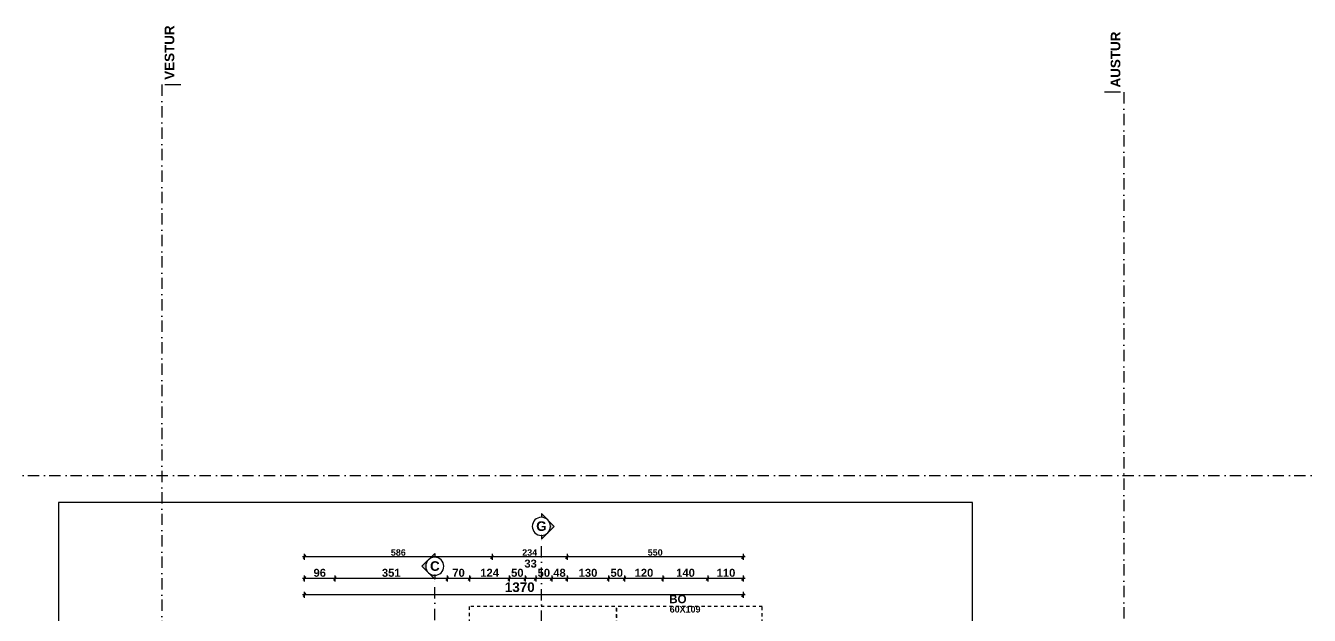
# Model space of a CAD drawing. Header units: millimetres. Extents: x -242231 to 419123, y -2399 to 525285.
# Drawn here: x -165952 to -125862, y 96973 to 115397 of the extents above; entities that cross this region are included whole.
import ezdxf

# ---------------------------------------------------------------- set-up
doc = ezdxf.new("R2010")
doc.units = ezdxf.units.MM
doc.linetypes.add('Dot & Dashed', pattern=[670.277762, 352.777767, -176.388884, 0, -141.111112])
doc.linetypes.add('Short dashed', pattern=[200, 100, -100])
doc.styles.add('GENERATED_STYLE_1', font='swissb.ttf')
doc.styles.add('GENERATED_STYLE_3', font='swissb.ttf')

msp = doc.modelspace()

# ---------------------------------------------------------------- hatches: boundary and pattern name
at = {"linetype": 'Continuous'}
for points in [[(-149847.16, 100036.26, -1), (-149847.16, 99470.575), (-149847.16, 99353.418), (-149447.16, 99753.418), (-149847.16, 100153.418)], [(-153175.806, 98788.875, 1), (-153175.806, 98223.189), (-153175.806, 98106.032), (-153575.806, 98506.032), (-153175.806, 98906.032)]]:
    msp.add_hatch(color=256, dxfattribs=at).paths.add_polyline_path(points, flags=0)

# ---------------------------------------------------------------- linework, layer by layer
at = {"linetype": 'Dot & Dashed'}
for p, q in [((-161705.178, 113556.096), (-161705.178, 60582.164)), ((-131657.858, 113315.306), (-131657.858, 60461.769)), ((-188011.291, 101343.668), (-117339.249, 101343.668)), ((-149847.16, 77328.26), (-149847.16, 99353.418)), ((-153175.806, 77385.176), (-153175.806, 98106.032))]:
    msp.add_line(p, q, dxfattribs=at)
at = {"linetype": 'Continuous'}
for p, q in [((-161605.178, 113556.096), (-161105.178, 113556.096)), ((-131757.858, 113315.306), (-132257.858, 113315.306)), ((-149447.16, 99753.418), (-149847.16, 100153.418)), ((-149847.16, 100153.418), (-149847.16, 100036.26)), ((-149847.16, 99353.418), (-149447.16, 99753.418)), ((-149847.16, 99470.575), (-149847.16, 99353.418)), ((-157249.988, 98797.514), (-157311.113, 98797.514)), ((-157213.903, 98860.014), (-157286.072, 98735.014)), ((-157249.988, 98891.264), (-157249.988, 98703.764)), ((-151387.494, 98797.514), (-157249.988, 98797.514)), ((-153575.806, 98506.032), (-153175.806, 98906.032)), ((-153175.806, 98906.032), (-153175.806, 98788.875)), ((-151423.579, 98735.014), (-151351.41, 98860.014)), ((-151423.579, 98735.014), (-151351.41, 98860.014)), ((-151387.494, 98891.264), (-151387.494, 98703.764)), ((-149043.948, 98797.514), (-151387.494, 98797.514)), ((-149043.948, 98797.514), (-151387.494, 98797.514)), ((-149080.032, 98735.014), (-149007.863, 98860.014)), ((-149080.032, 98735.014), (-149007.863, 98860.014)), ((-149043.948, 98891.264), (-149043.948, 98703.764)), ((-143547.142, 98797.514), (-149043.948, 98797.514)), ((-143547.142, 98797.514), (-149043.948, 98797.514)), ((-143583.226, 98735.014), (-143511.057, 98860.014)), ((-143547.142, 98891.264), (-143547.142, 98703.764)), ((-143486.017, 98797.514), (-143547.142, 98797.514)), ((-157249.988, 98221.438), (-157249.988, 98033.938)), ((-156294.512, 98221.438), (-156294.512, 98033.938)), ((-153175.806, 98106.032), (-153575.806, 98506.032)), ((-153175.806, 98223.189), (-153175.806, 98106.032)), ((-152786.535, 98221.438), (-152786.535, 98033.938)), ((-152086.535, 98221.438), (-152086.535, 98033.938)), ((-150850.662, 98221.438), (-150850.662, 98033.938)), ((-150350.662, 98221.438), (-150350.662, 98033.938)), ((-150022.706, 98221.438), (-150022.706, 98033.938)), ((-149522.706, 98221.438), (-149522.706, 98033.938)), ((-149043.948, 98221.438), (-149043.948, 98033.938)), ((-147746.133, 98221.438), (-147746.133, 98033.938)), ((-147246.133, 98221.438), (-147246.133, 98033.938)), ((-146049.094, 98221.438), (-146049.094, 98033.938)), ((-144649.383, 98221.438), (-144649.383, 98033.938)), ((-143547.142, 98221.438), (-143547.142, 98033.938)), ((-157249.988, 98127.688), (-157311.113, 98127.688)), ((-157213.903, 98190.188), (-157286.072, 98065.188)), ((-156294.512, 98127.688), (-157249.988, 98127.688)), ((-156330.596, 98065.188), (-156258.427, 98190.188)), ((-156330.596, 98065.188), (-156258.427, 98190.188)), ((-152786.535, 98127.688), (-156294.512, 98127.688)), ((-152786.535, 98127.688), (-156294.512, 98127.688)), ((-152786.535, 98127.688), (-156294.512, 98127.688)), ((-152822.619, 98065.188), (-152750.45, 98190.188)), ((-152822.619, 98065.188), (-152750.45, 98190.188)), ((-152086.535, 98127.688), (-152786.535, 98127.688)), ((-152122.619, 98065.188), (-152050.45, 98190.188)), ((-152122.619, 98065.188), (-152050.45, 98190.188)), ((-150850.662, 98127.688), (-152086.535, 98127.688)), ((-150850.662, 98127.688), (-152086.535, 98127.688)), ((-150886.747, 98065.188), (-150814.578, 98190.188)), ((-150886.747, 98065.188), (-150814.578, 98190.188)), ((-150350.662, 98127.688), (-150850.662, 98127.688)), ((-150350.662, 98127.688), (-150850.662, 98127.688)), ((-150386.747, 98065.188), (-150314.578, 98190.188)), ((-150386.747, 98065.188), (-150314.578, 98190.188)), ((-150022.706, 98127.688), (-150350.662, 98127.688)), ((-150022.706, 98127.688), (-150350.662, 98127.688)), ((-150022.706, 98127.688), (-150350.662, 98127.688)), ((-150058.791, 98065.188), (-149986.622, 98190.188)), ((-150058.791, 98065.188), (-149986.622, 98190.188)), ((-149522.706, 98127.688), (-150022.706, 98127.688)), ((-149522.706, 98127.688), (-150022.706, 98127.688)), ((-149558.791, 98065.188), (-149486.622, 98190.188)), ((-149558.791, 98065.188), (-149486.622, 98190.188)), ((-149043.948, 98127.688), (-149522.706, 98127.688)), ((-149080.032, 98065.188), (-149007.863, 98190.188)), ((-149080.032, 98065.188), (-149007.863, 98190.188)), ((-147746.133, 98127.688), (-149043.948, 98127.688)), ((-147746.133, 98127.688), (-149043.948, 98127.688)), ((-147782.218, 98065.188), (-147710.049, 98190.188)), ((-147782.218, 98065.188), (-147710.049, 98190.188)), ((-147246.133, 98127.688), (-147746.133, 98127.688)), ((-147246.133, 98127.688), (-147746.133, 98127.688)), ((-147282.218, 98065.188), (-147210.049, 98190.188)), ((-147282.218, 98065.188), (-147210.049, 98190.188)), ((-146049.094, 98127.688), (-147246.133, 98127.688)), ((-146049.094, 98127.688), (-147246.133, 98127.688)), ((-146085.178, 98065.188), (-146013.009, 98190.188)), ((-146085.178, 98065.188), (-146013.009, 98190.188)), ((-144649.383, 98127.688), (-146049.094, 98127.688)), ((-144649.383, 98127.688), (-146049.094, 98127.688)), ((-144685.468, 98065.188), (-144613.299, 98190.188)), ((-144685.468, 98065.188), (-144613.299, 98190.188)), ((-143547.142, 98127.688), (-144649.383, 98127.688)), ((-143547.142, 98127.688), (-144649.383, 98127.688)), ((-143583.226, 98065.188), (-143511.057, 98190.188)), ((-143486.017, 98127.688), (-143547.142, 98127.688)), ((-157249.988, 97609.551), (-157311.113, 97609.551)), ((-157213.903, 97672.051), (-157286.072, 97547.051)), ((-157249.988, 97703.301), (-157249.988, 97515.801)), ((-143547.142, 97609.551), (-157249.988, 97609.551)), ((-143583.226, 97547.051), (-143511.057, 97672.051)), ((-143547.142, 97703.301), (-143547.142, 97515.801)), ((-143486.017, 97609.551), (-143547.142, 97609.551))]:
    msp.add_line(p, q, dxfattribs=at)
at = {"linetype": 'Continuous', "flags": 128}
msp.add_lwpolyline([(-136383.756, 80286.7), (-136383.756, 100501.68), (-164927.578, 100501.68), (-164927.578, 81944.39)], dxfattribs=at)
at = {"linetype": 'Short dashed', "flags": 128}
for points in [[(-152104.774, 97247.998), (-152104.774, 93073.391), (-148628.75, 89611.577), (-152135.399, 86119.134), (-152135.399, 79546.848), (-147496.403, 79546.848), (-147496.403, 97247.998)], [(-142946.514, 97246.964), (-147496.403, 97246.964), (-147496.403, 79543.241), (-142946.514, 79543.241)]]:
    msp.add_lwpolyline(points, close=True, dxfattribs=at)
at = {"linetype": 'Continuous'}
for centre, start, end in [((-149847.16, 99753.418), 90, 270), ((-149847.16, 99753.418), 270, 90), ((-153175.806, 98506.032), 90, 270), ((-153175.806, 98506.032), 270, 90)]:
    msp.add_arc(centre, 282.843, start, end, dxfattribs=at)
for p in [(-149847.16, 99470.575), (-153175.806, 98223.189)]:
    msp.add_point(p, dxfattribs=at)

# ---------------------------------------------------------------- texts
for s, height, style, p in [('BO', 260, 'GENERATED_STYLE_3', (-145856.763, 97352.224)), ('60X109', 200, 'GENERATED_STYLE_1', (-145839.166, 97060.886))]:
    msp.add_text(s, height=height, dxfattribs=dict(style=style)).set_placement(p)
at = {"linetype": 'Continuous', "char_height": 300, "attachment_point": 7, "rotation": 90, "style": 'GENERATED_STYLE_1'}
for s, insert in [('{VESTUR}', (-161308.126, 113706.096)), ('{AUSTUR}', (-131760.808, 113465.306))]:
    msp.add_mtext(s, dxfattribs=dict(at, insert=insert))
at = {"linetype": 'Continuous', "char_height": 300, "attachment_point": 7, "style": 'GENERATED_STYLE_1'}
for s, insert in [('{G}', (-150007.172, 99606.367)), ('{C}', (-153324.367, 98358.982))]:
    msp.add_mtext(s, dxfattribs=dict(at, insert=insert))
at = {"attachment_point": 1, "style": 'GENERATED_STYLE_1'}
for s, insert, char_height in [('{586}', (-154547.558, 99037.514), 200), ('{234}', (-150444.538, 99037.514), 200), ('{550}', (-146524.362, 99037.514), 200), ('{33}', (-150377.365, 98715.188), 250), ('{96}', (-156962.931, 98427.688), 250), ('{351}', (-154826.544, 98427.688), 250), ('{70}', (-152627.216, 98427.688), 250), ('{124}', (-151754.62, 98427.688), 250), ('{50}', (-150791.344, 98427.688), 250), ('{50}', (-149963.387, 98427.688), 250), ('{48}', (-149474.008, 98427.688), 250), ('{130}', (-148681.062, 98427.688), 250), ('{50}', (-147686.815, 98427.688), 250), ('{120}', (-146933.635, 98427.688), 250), ('{140}', (-145635.26, 98427.688), 250), ('{110}', (-144371.645, 98427.688), 250), ('{1370}', (-150987.723, 98003.836), 300)]:
    msp.add_mtext(s, dxfattribs=dict(at, insert=insert, char_height=char_height))

doc.saveas('drawing.dxf')
